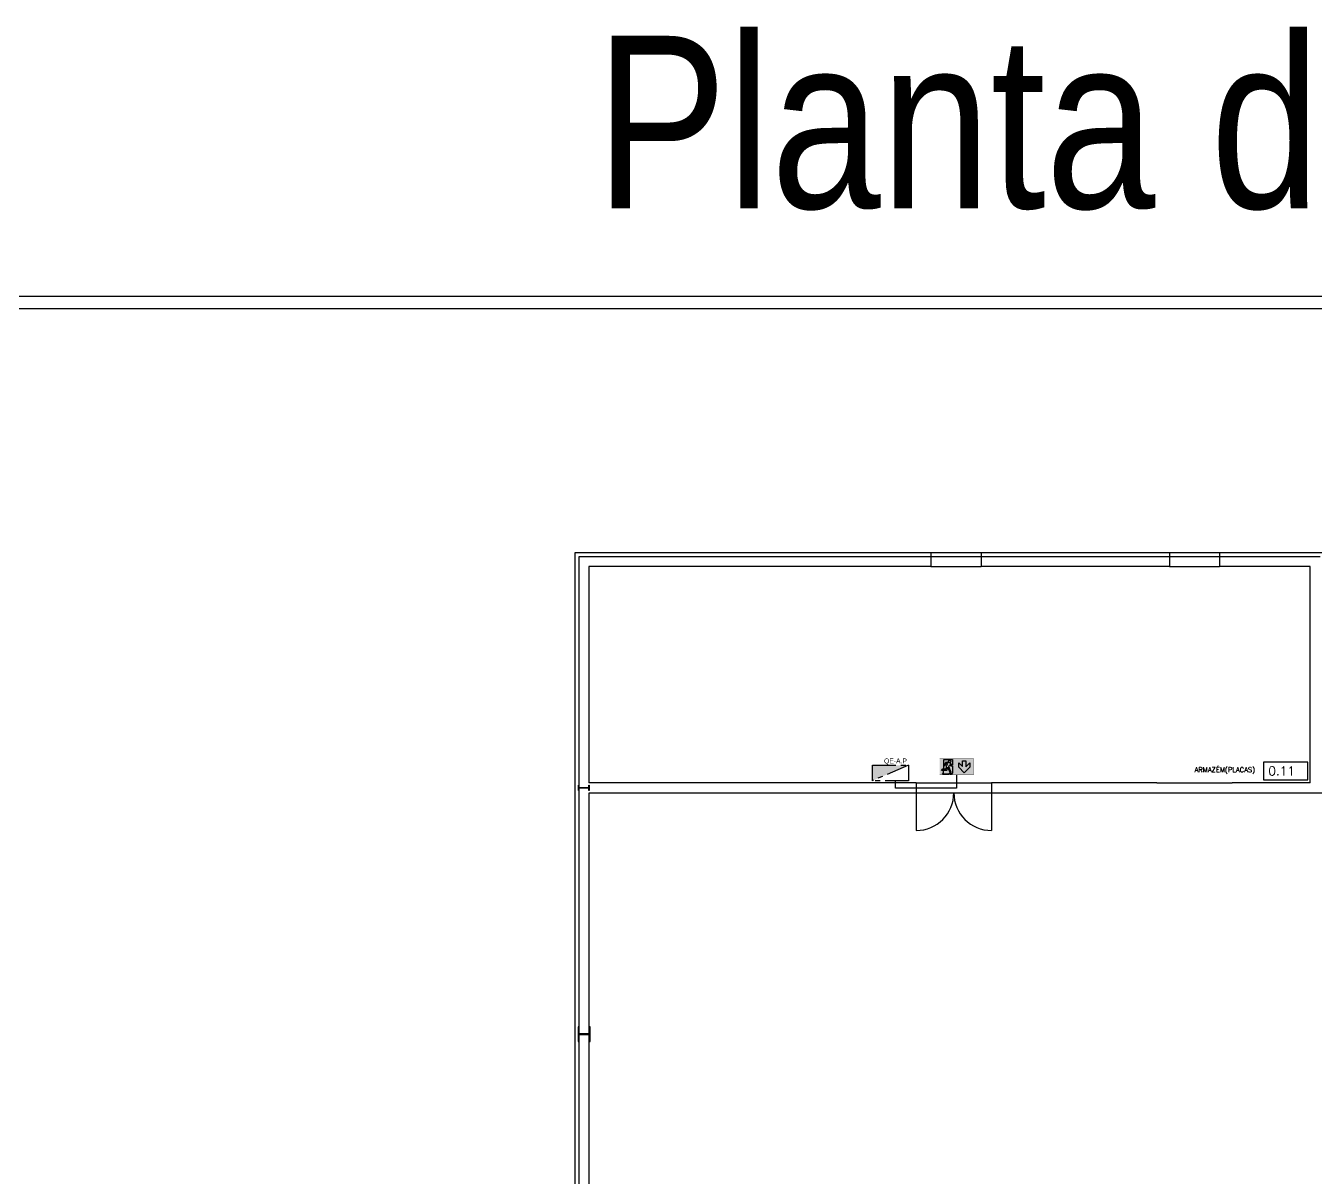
# Model space of a CAD drawing. Header units: millimetres. Extents: x -35961 to -35580, y 154458 to 154764.
# Drawn here: x -35664.17 to -35638, y 154658.54 to 154681.91 of the extents above; entities that cross this region are included whole.
import ezdxf

# ---------------------------------------------------------------- set-up
doc = ezdxf.new("R2010")
doc.units = ezdxf.units.MM
doc.header["$MEASUREMENT"] = 0
doc.linetypes.add('PHANTOM2', pattern=[31.75, 15.875, -3.175, 3.175, -3.175, 3.175, -3.175])
doc.layers.get('0').update_dxf_attribs({"color": 253})
for name, color, linetype in [('0_ARQ', 253, 'Continuous'), ('ELÉCTRICO', 255, 'Continuous'), ('NomesQuadros', 255, 'Continuous'), ('Projecto', 252, 'Continuous'), ('QuadrosEletricos', 80, 'Continuous'), ('Saida_Emergencia', 110, 'Continuous')]:
    doc.layers.add(name, color=color, linetype=linetype)
doc.styles.add('ROMANS', font='romans')
doc.styles.get("Standard").update_dxf_attribs({"font": 'ARIALN.TTF'})

msp = doc.modelspace()

# ---------------------------------------------------------------- hatches: boundary and pattern name
at = {"true_color": 0x006321}
h = msp.add_hatch(color=118, dxfattribs=at)
h.dxf.hatch_style = 1
h.paths.add_polyline_path([(-35645.623, 154667.041), (-35644.938, 154667.041), (-35644.938, 154666.709), (-35645.623, 154666.709)])
h = msp.add_hatch(color=255)
h.dxf.hatch_style = 1
h.paths.add_polyline_path([(-35645.234, 154666.864), (-35645.234, 154666.956), (-35645.156, 154666.877), (-35645.156, 154666.998), (-35645.091, 154666.998), (-35645.091, 154666.876), (-35645.012, 154666.956), (-35645.012, 154666.864), (-35645.123, 154666.753)])
edge = h.paths.add_edge_path(flags=16)
edge.add_arc((-35645.419, 154666.987), 0.024, 0, 360)
edge = h.paths.add_edge_path()
edge.add_line((-35645.361, 154666.892), (-35645.361, 154666.754))
edge.add_line((-35645.361, 154666.754), (-35645.385, 154666.726))
edge.add_line((-35645.385, 154666.726), (-35645.414, 154666.726))
edge.add_line((-35645.414, 154666.726), (-35645.391, 154666.754))
edge.add_line((-35645.391, 154666.754), (-35645.417, 154666.754))
edge.add_line((-35645.417, 154666.754), (-35645.441, 154666.726))
edge.add_line((-35645.441, 154666.726), (-35645.567, 154666.726))
edge.add_line((-35645.567, 154666.726), (-35645.544, 154666.754))
edge.add_line((-35645.544, 154666.754), (-35645.544, 154666.798))
edge.add_line((-35645.544, 154666.798), (-35645.587, 154666.799))
edge.add_line((-35645.587, 154666.799), (-35645.561, 154666.834))
edge.add_arc((-35645.555, 154666.829), 0.00709, 90.1056, 140.9507, ccw=False)
edge.add_line((-35645.555, 154666.836), (-35645.54, 154666.836))
edge.add_line((-35645.54, 154666.836), (-35645.54, 154667.024))
edge.add_line((-35645.54, 154667.024), (-35645.362, 154667.024))
edge.add_line((-35645.362, 154667.024), (-35645.362, 154666.913))
edge.add_line((-35645.362, 154666.913), (-35645.382, 154666.913))
edge.add_line((-35645.382, 154666.913), (-35645.405, 154666.947))
edge.add_arc((-35645.431, 154666.927), 0.0324, 38.6044, 72.3175)
edge.add_arc((-35645.441, 154666.903), 0.0584, 69.3911, 87.594)
edge.add_line((-35645.439, 154666.962), (-35645.495, 154666.962))
edge.add_arc((-35645.495, 154666.946), 0.0156, 91.259, 141.8711)
edge.add_line((-35645.507, 154666.956), (-35645.53, 154666.916))
edge.add_arc((-35645.521, 154666.911), 0.0103, 149.177, 321.463)
edge.add_line((-35645.513, 154666.904), (-35645.491, 154666.94))
edge.add_line((-35645.491, 154666.94), (-35645.465, 154666.94))
edge.add_line((-35645.465, 154666.94), (-35645.485, 154666.897))
edge.add_arc((-35645.454, 154666.884), 0.0346, 156.5633, 168.6714)
edge.add_arc((-35645.156, 154666.822), 0.339, 168.4311, 171.1803)
edge.add_line((-35645.491, 154666.874), (-35645.495, 154666.833))
edge.add_arc((-35645.501, 154666.834), 0.00547, 269.9895, 350.694, ccw=False)
edge.add_line((-35645.501, 154666.829), (-35645.55, 154666.829))
edge.add_arc((-35645.55, 154666.821), 0.00784, 88.0554, 144.9481)
edge.add_line((-35645.556, 154666.826), (-35645.571, 154666.808))
edge.add_arc((-35645.569, 154666.807), 0.00231, 152.5375, 260.7616)
edge.add_line((-35645.569, 154666.804), (-35645.484, 154666.804))
edge.add_arc((-35645.486, 154666.819), 0.0147, 279.274, 335.4416)
edge.add_line((-35645.473, 154666.813), (-35645.463, 154666.865))
edge.add_line((-35645.463, 154666.865), (-35645.416, 154666.764))
edge.add_arc((-35645.411, 154666.766), 0.00542, 199.4623, 270)
edge.add_line((-35645.411, 154666.76), (-35645.388, 154666.76))
edge.add_line((-35645.388, 154666.76), (-35645.435, 154666.877))
edge.add_line((-35645.435, 154666.877), (-35645.436, 154666.882))
edge.add_line((-35645.436, 154666.882), (-35645.416, 154666.923))
edge.add_line((-35645.416, 154666.923), (-35645.394, 154666.895))
edge.add_arc((-35645.386, 154666.902), 0.0102, 222.1436, 270)
edge.add_line((-35645.386, 154666.892), (-35645.361, 154666.892))
at = {"layer": 'QuadrosEletricos', "linetype": 'PHANTOM2', "ltscale": 0.03}
h = msp.add_hatch(color=256, dxfattribs=at)
h.dxf.hatch_style = 1
h.paths.add_polyline_path([(-35646.989, 154666.907), (-35646.989, 154666.592), (-35646.253, 154666.907)])

# ---------------------------------------------------------------- linework, layer by layer
at = {"color": 255, "const_width": 0.005}
msp.add_lwpolyline([(-35645.623, 154667.041), (-35644.938, 154667.041), (-35644.938, 154666.709), (-35645.623, 154666.709)], close=True, dxfattribs=at)
at = {"color": 255}
msp.add_lwpolyline([(-35645.361, 154666.892), (-35645.361, 154666.754), (-35645.385, 154666.726), (-35645.414, 154666.726), (-35645.391, 154666.754), (-35645.417, 154666.754), (-35645.441, 154666.726), (-35645.567, 154666.726), (-35645.544, 154666.754), (-35645.544, 154666.798), (-35645.587, 154666.799), (-35645.561, 154666.834, -0.225567), (-35645.555, 154666.836), (-35645.54, 154666.836), (-35645.54, 154667.024), (-35645.362, 154667.024), (-35645.362, 154666.913), (-35645.382, 154666.913), (-35645.405, 154666.947, 0.148172), (-35645.421, 154666.958, 0.079593), (-35645.439, 154666.962), (-35645.495, 154666.962, 0.224499), (-35645.507, 154666.956), (-35645.53, 154666.916, 0.934851), (-35645.513, 154666.904), (-35645.491, 154666.94), (-35645.465, 154666.94), (-35645.485, 154666.897, 0.052881), (-35645.488, 154666.89, 0.011996), (-35645.491, 154666.874), (-35645.495, 154666.833, -0.367456), (-35645.501, 154666.829), (-35645.55, 154666.829, 0.253469), (-35645.556, 154666.826), (-35645.571, 154666.808, 0.510758), (-35645.569, 154666.804), (-35645.484, 154666.804, 0.250105), (-35645.473, 154666.813), (-35645.463, 154666.865), (-35645.416, 154666.764, 0.31788), (-35645.411, 154666.76), (-35645.388, 154666.76), (-35645.435, 154666.877), (-35645.436, 154666.882), (-35645.416, 154666.923), (-35645.394, 154666.895, 0.211902), (-35645.386, 154666.892), (-35645.361, 154666.892)], format="xyb", close=True, dxfattribs=at)
msp.add_lwpolyline([(-35645.234, 154666.864), (-35645.234, 154666.956), (-35645.156, 154666.877), (-35645.156, 154666.998), (-35645.091, 154666.998), (-35645.091, 154666.876), (-35645.012, 154666.956), (-35645.012, 154666.864), (-35645.123, 154666.753)], close=True, dxfattribs=at)
msp.add_circle((-35645.419, 154666.987), 0.024, dxfattribs=at)
at = {"layer": '0_ARQ'}
for points in [[(-35669.887, 154676.428), (-35579.887, 154676.428), (-35579.887, 154617.228), (-35669.887, 154617.228)], [(-35579.887, 154617.228), (-35667.637, 154617.228), (-35667.637, 154676.428), (-35579.887, 154676.428)], [(-35580.137, 154617.478), (-35667.387, 154617.478), (-35667.387, 154676.178), (-35580.137, 154676.178)]]:
    msp.add_lwpolyline(points, close=True, dxfattribs=at)
at = {"layer": 'Projecto'}
for p, q in [((-35653.025, 154671.217, 0), (-35653.025, 154666.627, 0)), ((-35637.82, 154671.217, 0), (-35653.025, 154671.217, 0)), ((-35647.79, 154671.137, 0), (-35652.945, 154671.137, 0)), ((-35637.9, 154671.137, 0), (-35647.79, 154671.137, 0)), ((-35645.8, 154671.217, 0), (-35645.8, 154670.937, 0)), ((-35644.78, 154671.217, 0), (-35644.78, 154670.937, 0)), ((-35640.96, 154671.217, 0), (-35640.96, 154670.937, 0)), ((-35639.94, 154671.217, 0), (-35639.94, 154670.937, 0)), ((-35645.8, 154670.937, 0), (-35652.745, 154670.937, 0)), ((-35652.745, 154670.937, 0), (-35652.745, 154666.547, 0)), ((-35645.8, 154670.937, 0), (-35644.78, 154670.937, 0)), ((-35642.79, 154670.937, 0), (-35644.78, 154670.937, 0)), ((-35640.96, 154670.937, 0), (-35642.79, 154670.937, 0)), ((-35640.96, 154670.937, 0), (-35639.94, 154670.937, 0)), ((-35638.1, 154670.937, 0), (-35639.94, 154670.937, 0)), ((-35638.1, 154666.547, 0), (-35638.1, 154670.937, 0)), ((-35653.025, 154666.627, 0), (-35653.025, 154629.287, 0)), ((-35646.1, 154666.547, 0), (-35646.1, 154666.347, 0)), ((-35646.1, 154666.547, 0), (-35644.57, 154666.547, 0)), ((-35646.1, 154666.347, 0), (-35646.1, 154665.582, 0)), ((-35644.57, 154666.547, 0), (-35644.57, 154666.347, 0)), ((-35644.57, 154666.347, 0), (-35644.57, 154665.582, 0)), ((-35641.215, 154666.547, 0), (-35639.685, 154666.547, 0))]:
    msp.add_line(p, q, dxfattribs=at)
at = {"layer": 'Projecto', "elevation": 0}
for points in [[(-35652.945, 154671.137), (-35652.945, 154666.547), (-35652.945, 154629.358), (-35651.425, 154629.358)], [(-35646.1, 154666.547), (-35652.745, 154666.547)], [(-35615.687, 154629.567), (-35615.687, 154666.336), (-35652.745, 154666.336), (-35652.745, 154638.947), (-35645.815, 154638.947)], [(-35642.79, 154666.547), (-35644.57, 154666.547)], [(-35641.215, 154666.547), (-35642.79, 154666.547)], [(-35638.1, 154666.547), (-35639.685, 154666.547)]]:
    msp.add_lwpolyline(points, dxfattribs=at)
for points in [[(-35638.148, 154666.97), (-35639.048, 154666.97), (-35639.048, 154666.61), (-35638.148, 154666.61)], [(-35652.954, 154666.502), (-35652.945, 154666.502), (-35652.945, 154666.45), (-35652.744, 154666.45), (-35652.744, 154666.502), (-35652.734, 154666.502), (-35652.734, 154666.392), (-35652.744, 154666.392), (-35652.744, 154666.444), (-35652.945, 154666.444), (-35652.945, 154666.392), (-35652.954, 154666.392), (-35652.954, 154666.392)], [(-35652.72, 154661.597), (-35652.735, 154661.597), (-35652.735, 154661.452), (-35652.945, 154661.452), (-35652.945, 154661.597), (-35652.96, 154661.597), (-35652.96, 154661.297), (-35652.945, 154661.297), (-35652.945, 154661.442), (-35652.735, 154661.442), (-35652.735, 154661.297), (-35652.72, 154661.297), (-35652.72, 154661.297)]]:
    msp.add_lwpolyline(points, close=True, dxfattribs=at)
at = {"layer": 'Projecto'}
for centre, start, end in [((-35646.1, 154666.347, 0), 270, 0), ((-35644.57, 154666.347, 0), 180, 270)]:
    msp.add_arc(centre, 0.765, start, end, dxfattribs=at)
at = {"layer": 'QuadrosEletricos', "linetype": 'PHANTOM2', "ltscale": 0.03}
msp.add_line((-35646.253, 154666.907, 0), (-35646.989, 154666.592, 0), dxfattribs=at)
at = {"layer": 'QuadrosEletricos', "linetype": 'PHANTOM2', "ltscale": 0.03, "elevation": 0}
msp.add_lwpolyline([(-35646.253, 154666.592), (-35646.989, 154666.592), (-35646.989, 154666.907), (-35646.253, 154666.907)], close=True, dxfattribs=at)
at = {"layer": 'Saida_Emergencia', "linetype": 'Continuous', "ltscale": 0.03}
for p, q in [((-35646.518, 154666.439), (-35646.518, 154666.592)), ((-35645.281, 154666.709), (-35645.281, 154666.439)), ((-35645.281, 154666.439), (-35646.518, 154666.439))]:
    msp.add_line(p, q, dxfattribs=at)

# ---------------------------------------------------------------- texts
at = {"color": 0, "style": 'ROMANS'}
msp.add_text('ARMAZÉM(PLACAS)', height=0.1, dxfattribs=at).set_placement((-35640.45, 154666.764, 0))
at = {"layer": 'ELÉCTRICO', "linetype": 'Continuous', "ltscale": 0.03}
msp.add_text('Planta de Iluminação de Emergência', height=3.5, dxfattribs=at).set_placement((-35652.611, 154678.21))
at = {"layer": 'NomesQuadros', "color": 3, "linetype": 'PHANTOM2', "ltscale": 0.03}
msp.add_text('QE-A.P', height=0.1, dxfattribs=at).set_placement((-35646.752, 154666.943, 0))
at = {"layer": 'Projecto', "style": 'ROMANS'}
msp.add_text(' 0.11', height=0.18, dxfattribs=at).set_placement((-35639.076, 154666.7, 0))

doc.saveas('drawing.dxf')
